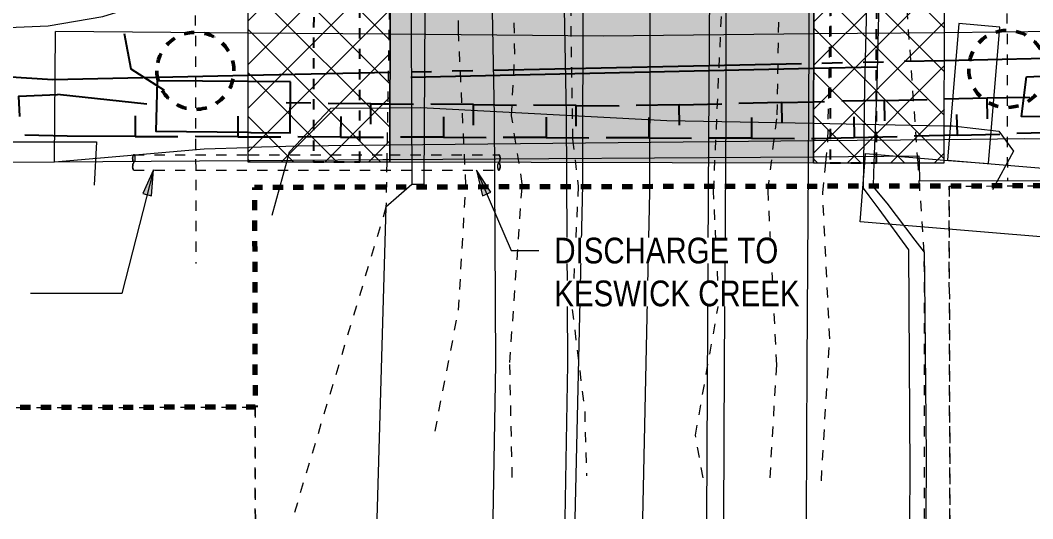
# Model space of a CAD drawing. Header units: metres. Extents: x 562 to 635, y 3 to 1699.
# Drawn here: x 575.13 to 584.98, y 1651.7 to 1656.55 of the extents above; entities that cross this region are included whole.
import ezdxf

# ---------------------------------------------------------------- set-up
doc = ezdxf.new("R2010")
doc.units = ezdxf.units.M
for name, pattern in [('IMPORT-BDYS-Boundary _3_', [0.01, 0.009, -0.001]), ('IMPORT-BDYS-ProjBoundary', [0.008, 0.006, -0.002]), ('JacobsDash', [0.0045, 0.003, -0.0015]), ('JacobsGridLine', [0.0145, 0.01, -0.001, 0.0025, -0.001])]:
    doc.linetypes.add(name, pattern=pattern)
for name, color, linetype, lineweight in [('D-BDGE', 7, 'Continuous', 13), ('D-BDGE-FNDN', 7, 'Continuous', 50), ('D-BDGE-FNDN-PILE-CONC', 7, 'Continuous', 50), ('D-BDGE-LINE', 7, 'Continuous', 9), ('D-ENHA-GEN-LINE-GRIDS', 7, 'Continuous', 9), ('D-ENHA-TEXT', 7, 'Continuous', 9)]:
    doc.layers.add(name, color=color, linetype=linetype, lineweight=lineweight)
doc.styles.add('Arial Narrow_1', font='ARIALN.TTF', dxfattribs={"height": 0.25})

# ---------------------------------------------------------------- blocks, each defined once
blk = doc.blocks.new('T2DPAA-T2D-PWA-SU-M2D-000003_250_dwg-40806560-DRG-2871023 - GENERAL ARRANGEMENT PLAN Copy 1')
at = {"color": 9, "lineweight": 25, "true_color": 0xd0d0a3}
for p, q in [((30.8046, 1564.621), (31.0035, 1564.6417)), ((31.2024, 1564.6624), (31.5925, 1564.703)), ((27.2239, 1564.2483), (30.2078, 1564.5589)), ((30.4067, 1564.5796), (30.6057, 1564.6003)), ((26.8261, 1564.2069), (27.025, 1564.2276)), ((24.8473, 1564.0009), (26.2253, 1564.1444)), ((26.2253, 1564.1444), (26.2293, 1564.1448)), ((26.4282, 1564.1655), (26.6271, 1564.1862))]:
    blk.add_line(p, q, dxfattribs=at)
at = {"color": 254, "lineweight": 25, "true_color": 0xffdbd0}
for p, q in [((30.3301, 1564.5195), (26.4304, 1564.1098)), ((30.9445, 1564.584), (30.3301, 1564.5195))]:
    blk.add_line(p, q, dxfattribs=at)
at = {"color": 41, "lineweight": 25, "true_color": 0xffd0a3}
for p, q in [((31.043, 1564.2673), (30.6286, 1564.2243)), ((30.0484, 1564.1641), (29.634, 1564.1211)), ((30.3563, 1564.196), (30.4628, 1564.2071)), ((29.0538, 1564.0608), (28.6394, 1564.0178)), ((31.7742, 1563.9894), (32.1885, 1564.0335)), ((25.2668, 1563.9718), (24.8522, 1563.9408)), ((28.058, 1563.9707), (27.6425, 1563.9401)), ((31.6512, 1563.9763), (31.3598, 1563.9453)), ((26.0635, 1563.8241), (25.648, 1563.7935)), ((26.2501, 1563.8378), (26.479, 1563.8546)), ((27.0608, 1563.8974), (26.6452, 1563.8668)), ((29.7839, 1563.7943), (30.1993, 1563.8273)), ((30.3654, 1563.8406), (30.3849, 1563.8421)), ((25.4818, 1563.7813), (25.2404, 1563.7636)), ((28.7871, 1563.715), (29.2025, 1563.7481)), ((23.8904, 1563.6416), (23.0175, 1563.6639)), ((27.7903, 1563.6357), (28.2057, 1563.6688)), ((26.7935, 1563.5564), (27.2089, 1563.5895)), ((24.8919, 1563.4485), (24.9237, 1563.4507)), ((24.9233, 1563.4077), (25.2153, 1563.4309)), ((25.7967, 1563.4771), (26.2121, 1563.5102)), ((23.8031, 1563.3186), (24.2185, 1563.3516)), ((24.7999, 1563.3979), (24.8954, 1563.4055)), ((24.8954, 1563.4055), (24.9224, 1563.4076))]:
    blk.add_line(p, q, dxfattribs=at)
at = {"color": 9, "lineweight": 25, "true_color": 0xd0d0a3, "flags": 128}
for points in [[(31.5925, 1564.703), (32.9914, 1564.8486), (34.1889, 1564.9446)], [(18.9693, 1563.6352), (21.6752, 1563.779), (22.9579, 1563.8043), (24.8473, 1564.0009)]]:
    blk.add_lwpolyline(points, dxfattribs=at)
at = {"color": 41, "lineweight": 25, "true_color": 0xffd0a3, "flags": 128}
blk.add_lwpolyline([(32.4029, 1564.6089), (33.0393, 1564.6913), (33.0646, 1564.2678), (32.3862, 1564.2204)], close=True, dxfattribs=at)
for points in [[(32.4523, 1564.407), (32.4044, 1564.4086), (32.0376, 1564.3705), (31.6232, 1564.3275)], [(31.0636, 1564.0684), (31.0432, 1564.2657), (31.043, 1564.2673), (31.4574, 1564.3103)], [(32.0582, 1564.1716), (32.0378, 1564.369), (32.0376, 1564.3705)], [(23.6156, 1564.3089), (23.7084, 1563.9716), (23.7084, 1563.9716), (24.0464, 1563.7896)], [(32.7473, 1564.2941), (32.7683, 1564.0967), (32.7685, 1564.0952), (32.3542, 1564.0511)], [(30.069, 1563.9651), (30.0485, 1564.1625), (30.0484, 1564.1641), (30.3563, 1564.196)], [(31.753, 1564.1883), (31.774, 1563.991), (31.7742, 1563.9894), (31.6512, 1563.9763)], [(29.0744, 1563.8619), (29.0539, 1564.0593), (29.0538, 1564.0608), (29.4682, 1564.1039)], [(30.7587, 1564.0825), (30.7796, 1563.8852), (30.7798, 1563.8836)], [(24.8522, 1563.9408), (23.9714, 1563.875), (23.9988, 1563.3866), (24.8919, 1563.4485)], [(24.9248, 1563.4508), (25.3054, 1563.4772), (25.2668, 1563.9718)], [(27.0754, 1563.6979), (27.0609, 1563.8958), (27.0608, 1563.8974), (27.4763, 1563.9279)], [(28.0727, 1563.7712), (28.0581, 1563.9691), (28.058, 1563.9707), (28.4735, 1564.0012)], [(29.7681, 1563.9937), (29.7838, 1563.7959), (29.7839, 1563.7943), (29.3686, 1563.7613)], [(30.3849, 1563.8421), (30.4034, 1563.8436), (30.7798, 1563.8836), (31.1941, 1563.9277)], [(26.0782, 1563.6246), (26.0636, 1563.8225), (26.0635, 1563.8241), (26.2501, 1563.8378)], [(27.7745, 1563.8351), (27.7902, 1563.6373), (27.7903, 1563.6357), (27.375, 1563.6027)], [(28.7713, 1563.9144), (28.787, 1563.7166), (28.7871, 1563.715), (28.3718, 1563.682)], [(26.7777, 1563.7558), (26.7934, 1563.558), (26.7935, 1563.5564), (26.3782, 1563.5234)], [(22.6677, 1563.419), (22.6432, 1563.6159), (22.6431, 1563.6174), (23.0175, 1563.6639)], [(25.7809, 1563.6765), (25.7966, 1563.4787), (25.7967, 1563.4771), (25.3814, 1563.4441)], [(24.7841, 1563.5972), (24.7998, 1563.3994), (24.7999, 1563.3979), (24.3846, 1563.3648)], [(23.7873, 1563.5179), (23.803, 1563.3201), (23.8031, 1563.3186), (23.1443, 1563.2662), (22.7328, 1563.2434)]]:
    blk.add_lwpolyline(points, dxfattribs=at)
blk = doc.blocks.new('T2DPAA-T2D-PWA-SU-M2D-000001_ExistingUtilities_rvt-1-DRG-2871023 - GENERAL ARRANGEMENT PLAN Copy 1')
at = {"color": 254, "lineweight": 25, "true_color": 0xd0d0d0, "rotation": 355.285451560958}
blk.add_blockref('T2DPAA-T2D-PWA-SU-M2D-000003_250_dwg-40806560-DRG-2871023 - GENERAL ARRANGEMENT PLAN Copy 1', (424.0329, 99.3486), dxfattribs=at)
blk = doc.blocks.new('T2DPAA-T2D-PWA-SU-M2D-000002_dwg-40815123-DRG-2871023 - GENERAL ARRANGEMENT PLAN Copy 1')
at = {"color": 254, "lineweight": 18, "true_color": 0xe1e1e1}
for p, q in [((44.7572, 1544.4317), (42.7028, 1544.2418)), ((42.7028, 1544.2418), (41.4351, 1544.1246)), ((37.3275, 1543.7835), (35.9462, 1543.6815)), ((35.9462, 1543.6815), (34.0797, 1543.5437)), ((41.5051, 1543.2584), (42.7757, 1543.3396)), ((41.5186, 1543.0907), (42.7863, 1543.2078)), ((37.4141, 1542.7116), (41.5186, 1543.0907)), ((37.4256, 1542.5685), (41.5312, 1542.935)), ((42.5601, 1542.961), (42.5798, 1542.7842)), ((42.0347, 1542.3408), (42.0347, 1542.9177)), ((36.0357, 1542.573), (36.0513, 1542.5748)), ((36.0479, 1542.4453), (37.3573, 1542.5624)), ((37.3573, 1542.5624), (37.4256, 1542.5685)), ((34.1719, 1542.2775), (36.0461, 1542.4451)), ((36.0461, 1542.4451), (36.0474, 1542.4452)), ((36.3259, 1541.9363), (36.4263, 1542.4644))]:
    blk.add_line(p, q, dxfattribs=at)
at = {"color": 254, "lineweight": 18, "true_color": 0xe1e1e1, "flags": 128}
for points in [[(37.1975, 1583.9525), (37.2702, 1582.893), (37.7233, 1577.0445), (38.3781, 1570.1838), (38.6227, 1566.5444), (38.8705, 1562.9865), (39.2892, 1559.5633), (39.4807, 1555.8881), (39.6943, 1552.6736), (40.0138, 1549.1157), (40.2399, 1546.4374), (40.5393, 1542.509), (40.7841, 1539.3398)], [(40.9524, 1539.3537), (40.8351, 1540.8556), (40.6505, 1543.2698), (40.4494, 1545.6826), (40.2477, 1548.0954), (40.0369, 1550.5074), (39.8456, 1552.921), (39.6348, 1555.333), (39.4308, 1557.7456), (39.273, 1560.162), (39.0583, 1562.5737), (38.8429, 1564.9853), (38.6956, 1567.4026), (38.4953, 1569.8155), (38.2928, 1572.2282), (38.1297, 1574.6442), (37.9257, 1577.0568), (37.6856, 1579.4663), (37.4602, 1581.8771), (37.2958, 1583.9606)], [(39.4113, 1539.2266), (39.3148, 1540.7271), (39.1025, 1543.139), (38.8581, 1545.5481), (38.6707, 1547.9621), (38.5068, 1550.378), (38.288, 1552.7893), (38.1167, 1555.2047), (37.9761, 1557.6226), (37.7154, 1560.0304), (37.5406, 1562.4454), (37.3655, 1564.8604), (37.1219, 1567.2696), (36.9122, 1569.6817), (36.7148, 1572.0948), (36.529, 1574.5089), (36.325, 1576.9215), (36.1229, 1579.3342), (35.9318, 1581.7479), (35.7555, 1583.8336)], [(35.9477, 1583.8494), (36.0393, 1582.4809), (36.4729, 1576.8238), (37.0001, 1570.0401), (37.2524, 1566.3591), (37.5524, 1562.7822), (37.9693, 1559.4925), (38.2734, 1555.7694), (38.5232, 1552.4946), (38.8373, 1548.9963), (38.9988, 1546.3641), (39.3145, 1542.4769), (39.5044, 1539.2343)], [(36.5445, 1583.8986), (36.6291, 1582.6128), (37.0334, 1576.9252), (37.6169, 1570.1294), (37.8408, 1566.4814), (38.1363, 1562.9027), (38.6404, 1559.5166), (38.8624, 1555.7392), (39.1369, 1552.7469), (39.4701, 1549.0416), (39.6506, 1546.4483), (39.9687, 1542.4631), (40.1631, 1539.2886)], [(38.7121, 1539.1689), (38.6154, 1540.6738), (38.4042, 1543.0728), (38.1612, 1545.4572), (38.1369, 1546.0425), (37.9711, 1547.9112), (37.8075, 1550.3226), (37.5888, 1552.7328), (37.4167, 1555.1595), (37.2769, 1557.5644), (37.0168, 1559.9673), (36.8411, 1562.3947), (36.6666, 1564.7997), (36.4236, 1567.2039), (36.2132, 1569.6227), (36.0156, 1572.0393), (35.8298, 1574.4524), (35.626, 1576.8626), (35.4238, 1579.2772), (35.2327, 1581.6906), (35.0564, 1583.7759)], [(42.024, 1542.9168), (41.9715, 1543.6642), (41.8608, 1545.597), (41.7317, 1547.5286), (41.6229, 1549.2575), (41.458, 1550.9822), (41.3138, 1552.7557), (41.1854, 1554.5306), (41.0678, 1556.3173), (40.9134, 1558.1007), (40.7644, 1559.6507), (40.7037, 1560.3282), (40.5657, 1562.1437), (40.4819, 1563.021), (40.4947, 1563.083), (40.5275, 1563.1511), (40.8459, 1563.4921), (40.7464, 1564.7529), (40.723, 1565.1534), (40.713, 1565.3266)], [(41.4166, 1565.229), (41.0582, 1565.2034), (40.989, 1565.1984), (41.023, 1564.7748), (41.125, 1563.519), (40.9455, 1563.5043), (40.8897, 1563.4345), (40.8535, 1563.3891), (40.6283, 1563.107), (40.583, 1563.055), (40.5459, 1563.0123), (40.6556, 1562.1515), (40.8202, 1560.3383), (40.8674, 1559.6597), (41.0093, 1558.108), (41.1498, 1556.3236), (41.2783, 1554.5384), (41.4383, 1552.7662), (41.5836, 1550.9928), (41.7143, 1549.2643), (41.8454, 1547.5358), (41.9753, 1545.6043), (42.0879, 1543.6716), (42.1222, 1542.9249)], [(41.7533, 1539.4197), (41.6362, 1540.9175), (41.4515, 1543.3338), (41.2654, 1545.7387), (41.195, 1546.2306), (41.1788, 1546.4442)], [(37.3295, 1546.1267), (37.4622, 1544.6008), (37.6591, 1542.343), (37.425, 1542.1026)], [(37.4731, 1546.1386), (37.6001, 1544.6125), (37.773, 1542.3534), (37.6591, 1542.343), (37.425, 1542.1026), (37.5867, 1539.0761)], [(24.7234, 1542.8071), (26.6797, 1542.9759), (33.3033, 1543.5045), (34.0022, 1543.5898), (34.5269, 1543.725), (35.1474, 1543.9773), (35.697, 1544.3179), (35.8855, 1544.432)], [(42.8025, 1543.0074), (43.2347, 1543.0074), (43.2347, 1544.3408), (42.8347, 1544.3408), (42.8347, 1543.0074), (44.0347, 1543.0074), (44.0347, 1542.3408), (42.0347, 1542.3408)], [(41.4351, 1544.1246), (39.3966, 1543.9362), (37.3275, 1543.7835)], [(42.5798, 1542.7842), (47.6569, 1543.2178), (52.339, 1543.6273), (52.4468, 1543.5814)], [(42.7863, 1543.2078), (43.5619, 1543.2794), (44.3088, 1543.3341), (44.8703, 1543.629)], [(24.8328, 1541.48), (25.087, 1541.5024), (30.1125, 1541.9371), (34.1719, 1542.2775), (34.0797, 1543.5437)], [(42.7757, 1543.3396), (42.8586, 1543.3449), (43.3081, 1543.3309), (43.4683, 1543.149), (43.2954, 1542.7576)], [(37.3851, 1543.0703), (37.6824, 1543.0969), (40.0788, 1543.1672), (41.5051, 1543.2584)], [(36.4263, 1542.4644), (36.445, 1542.5625), (36.812, 1543.0191), (37.3851, 1543.0703)], [(41.5312, 1542.935), (42.5528, 1543.0262), (42.5601, 1542.961)], [(42.0347, 1542.9177), (42.0347, 1543.0074), (42.8025, 1543.0074)], [(42.1222, 1542.9249), (42.1324, 1542.7037), (42.1351, 1542.6916), (42.2807, 1542.5436), (42.581, 1542.2084), (42.6828, 1542.0971), (42.7066, 1541.839), (42.8657, 1540.1113), (42.9105, 1539.5152)], [(42.7567, 1539.5025), (42.7213, 1539.9608), (42.5302, 1542.1084), (42.2091, 1542.478), (42.1019, 1542.5998), (42.0414, 1542.6685), (42.024, 1542.9168)], [(36.0527, 1542.5749), (36.5223, 1542.6293), (37.4141, 1542.7116)], [(34.1719, 1542.2775), (35.6155, 1542.5243), (36.0357, 1542.573)], [(24.8087, 1541.7726), (30.7046, 1542.1874), (34.5658, 1542.5067), (34.5756, 1542.0823)]]:
    blk.add_lwpolyline(points, dxfattribs=at)
blk = doc.blocks.new('T2DPAA-T2D-PWA-SU-M2D-000001_dwg-40815111-DRG-2871023 - GENERAL ARRANGEMENT PLAN Copy 1')
at = {"color": 254, "linetype": 'IMPORT-BDYS-Boundary _3_', "lineweight": 18, "true_color": 0xe1e1e1}
for p, q in [((121.069, 1639.3374), (121.343, 1636.1134)), ((103.2275, 1635.6866), (114.514, 1636.6393)), ((114.514, 1636.6393), (114.6059, 1635.5578))]:
    blk.add_line(p, q, dxfattribs=at)
at = {"color": 254, "linetype": 'IMPORT-BDYS-Boundary _3_', "lineweight": 18, "true_color": 0xe1e1e1, "flags": 128}
for points in [[(121.343, 1636.1134), (121.069, 1639.3374), (137.3288, 1640.7098)], [(114.6059, 1635.5578), (114.514, 1636.6393), (114.333, 1638.7688), (121.069, 1639.3374)]]:
    blk.add_lwpolyline(points, dxfattribs=at)
blk = doc.blocks.new('T2DPAA-T2D-PWA-GN-XRF-000103_dwg-40807629-DRG-2871023 - GENERAL ARRANGEMENT PLAN Copy 1')
at = {"color": 201, "linetype": 'IMPORT-BDYS-ProjBoundary', "lineweight": 70, "true_color": 0xe088ff, "flags": 128}
blk.add_lwpolyline([(345.0375, 1489.7725), (328.7784, 1488.393), (322.0423, 1487.8244), (322.2233, 1485.6949), (310.9369, 1484.7422)], dxfattribs=at)
blk = doc.blocks.new('T2DPAA-T2D-PWA-SU-M2D-000100_Survey_rvt-1-DRG-2871023 - GENERAL ARRANGEMENT PLAN Copy 1')
at = {"color": 254, "lineweight": 18, "true_color": 0xe1e1e1, "rotation": 355.285451560958}
for name, p in [('T2DPAA-T2D-PWA-SU-M2D-000002_dwg-40815123-DRG-2871023 - GENERAL ARRANGEMENT PLAN Copy 1', (414.6424, 120.9232)), ('T2DPAA-T2D-PWA-GN-XRF-000103_dwg-40807629-DRG-2871023 - GENERAL ARRANGEMENT PLAN Copy 1', (134.1697, 198.6039)), ('T2DPAA-T2D-PWA-SU-M2D-000001_dwg-40815111-DRG-2871023 - GENERAL ARRANGEMENT PLAN Copy 1', (328.77, 31.0983))]:
    blk.add_blockref(name, p, dxfattribs=at)
blk = doc.blocks.new('01_SFO_FRP_Pile_CastInPlace_CS - CAST-IN-PLACE PILE - 0750-7668704-DRG-2871023 - GENERAL ARRANGEMENT PLAN Copy 1')
at = {"layer": 'D-BDGE-FNDN-PILE-CONC', "linetype": 'JacobsDash'}
for start, end in [(90, 270), (90, 270), (270, 90), (270, 90)]:
    blk.add_arc((0, 0), 0.375, start, end, dxfattribs=at)
blk = doc.blocks.new('SC_DET_BREAK LINE - Pipe Break-7478298-DRG-2871023 - GENERAL ARRANGEMENT PLAN Copy 1')
at = {"layer": 'D-BDGE-LINE', "color": 143, "lineweight": 13, "true_color": 0x78aac8}
for p, q in [((0.0696, 0.0039), (0.075, 0)), ((0.075, 0), (0.0696, 0.0039)), ((0.0804, 0.0039), (0.075, 0)), ((0.075, 0), (0.0804, 0.0039)), ((0.075, 0), (0.0804, 0.0039)), ((0.075, 0), (0.0804, -0.0039)), ((0.075, 0), (0.0804, -0.0039))]:
    blk.add_line(p, q, dxfattribs=at)
for centre, major_axis, end_param in [((0.0357, 0), (-0.0357, 0), 6.283185), ((0.1143, 0), (0.0357, 0), 9.103397)]:
    blk.add_ellipse(centre, major_axis=major_axis, ratio=0.349427, start_param=3.462974, end_param=end_param, dxfattribs=at)
for points, knots in [([(0, 0), (0, 0.0007), (0.0004, 0.0022), (0.002, 0.0043), (0.0047, 0.0063), (0.0084, 0.0081), (0.0129, 0.0097), (0.0198, 0.0114), (0.0339, 0.0131), (0.0514, 0.0119), (0.0642, 0.0079), (0.0683, 0.0053), (0.0696, 0.0039)], [0, 0, 0, 0, 0.0625, 0.125, 0.1875, 0.25, 0.3125, 0.375, 0.5, 0.75, 0.875, 1, 1, 1, 1]), ([(0.0804, 0.0039), (0.0811, 0.0046), (0.0827, 0.006), (0.0862, 0.0078), (0.0906, 0.0094), (0.0974, 0.0112), (0.1073, 0.0125), (0.1201, 0.0126), (0.1342, 0.0109), (0.1443, 0.0074), (0.1492, 0.0033), (0.15, 0.0011), (0.15, 0)], [0, 0, 0, 0, 0.0625, 0.125, 0.1875, 0.25, 0.375, 0.5, 0.625, 0.8125, 0.90625, 1, 1, 1, 1]), ([(0.0804, -0.0039), (0.0813, -0.0049), (0.0837, -0.0067), (0.0889, -0.009), (0.0956, -0.0108), (0.1059, -0.0124), (0.1202, -0.0128), (0.1361, -0.0105), (0.1455, -0.0066), (0.1493, -0.0029), (0.1503, 0), (0.1493, 0.0029), (0.1464, 0.0057), (0.1417, 0.0082), (0.1355, 0.0102), (0.1282, 0.0116), (0.12, 0.0125), (0.1116, 0.0126), (0.1005, 0.0118), (0.0907, 0.0097), (0.0837, 0.0066), (0.0813, 0.0049), (0.0804, 0.0039)], [0, 0, 0, 0, 0.041667, 0.083333, 0.125, 0.166667, 0.25, 0.333333, 0.416667, 0.458333, 0.5, 0.541667, 0.583333, 0.625, 0.666667, 0.708333, 0.75, 0.791667, 0.833333, 0.916667, 0.958333, 1, 1, 1, 1])]:
    blk.add_open_spline(points, degree=3, knots=knots, dxfattribs=at)

msp = doc.modelspace()

# ---------------------------------------------------------------- hatches: boundary and pattern name
at = {"layer": 'D-BDGE-LINE', "true_color": 0x888888}
h = msp.add_hatch(dxfattribs=at)
h.set_pattern_fill('FP_1', color=252, style=0, pattern_type=2)
h.set_pattern_definition([(45, (-669.182, -1313.344), (-0.212132034, 0.212132034), []), (135, (-669.182, -1313.344), (-0.212132034, -0.212132034), [])])
h.paths.add_polyline_path([(583.4622, 1655.1657), (584.1222, 1655.1657), (584.1559, 1675.296), (584.9232, 1675.296), (584.9232, 1677.6074), (582.8868, 1677.6074), (582.882, 1674.7505), (582.0819, 1674.7505), (582.0805, 1673.9505), (582.8807, 1673.9505), (582.8566, 1659.5505), (582.0566, 1659.5505), (582.0552, 1658.7505), (582.8552, 1658.7505), (582.8492, 1655.1657), (583.2872, 1655.1657)])
h.paths.add_polyline_path([(577.9825, 1655.1748), (578.7275, 1655.1748), (578.7337, 1658.7505), (579.5103, 1658.7505), (579.5103, 1659.5505), (578.735, 1659.5505), (578.735, 1659.8261), (578.6493, 1659.8097), (578.5616, 1659.8053), (578.4659, 1659.8148), (578.3885, 1659.8324), (578.3063, 1659.8635), (578.2292, 1659.9055), (578.1586, 1659.9576), (578.0958, 1660.019), (578.0419, 1660.0883), (577.9981, 1660.1644), (577.9651, 1660.2458), (577.9435, 1660.3309), (577.9339, 1660.4182), (577.9465, 1660.5054), (577.9701, 1660.5903), (578.0043, 1660.6715), (578.0485, 1660.7478), (578.102, 1660.8178), (578.164, 1660.8804), (578.2335, 1660.9346), (578.3092, 1660.9796), (578.3901, 1661.0147), (578.4748, 1661.0391), (578.5618, 1661.0526), (578.6499, 1661.055), (578.7376, 1661.0462), (578.7661, 1677.6204), (578.1432, 1677.6204), (578.1432, 1675.3191), (577.3471, 1675.3191), (577.3471, 1675.1602), (577.3759, 1675.1602), (577.3425, 1655.1748), (577.9651, 1655.1748)])
at = {"layer": 'D-BDGE-LINE', "true_color": 0xc0c0c0}
msp.add_hatch(color=9, dxfattribs=at).paths.add_polyline_path([(582.8492, 1655.1657), (582.8552, 1658.7505), (582.0552, 1658.7505), (582.0566, 1659.5505), (582.8566, 1659.5505), (582.8807, 1673.9505), (582.0805, 1673.9505), (582.0819, 1674.7505), (582.882, 1674.7505), (582.8868, 1677.6074), (578.7661, 1677.6204), (578.7355, 1659.5505), (579.5103, 1659.5505), (579.5103, 1658.7505), (578.7337, 1658.7505), (578.7275, 1655.1748), (582.0552, 1655.1674)])
at = {"layer": 'D-BDGE-LINE', "true_color": 0xf1f1f1}
h = msp.add_hatch(color=7, dxfattribs=at)
h.paths.add_polyline_path([(583.4622, 1655.1646), (583.4622, 1655.1657), (583.2872, 1655.1649)])
h.paths.add_polyline_path([(578.4325, 1655.173), (578.4325, 1655.1748), (577.9825, 1655.1737)])
h.paths.add_polyline_path([(578.4402, 1659.8206), (578.4423, 1661.0297), (578.3901, 1661.0147), (578.3092, 1660.9796), (578.2335, 1660.9346), (578.164, 1660.8804), (578.102, 1660.8178), (578.0485, 1660.7478), (578.0043, 1660.6715), (577.9916, 1660.6415), (577.9909, 1660.1823), (577.9981, 1660.1644), (578.0419, 1660.0883), (578.0996, 1660.0152), (578.1586, 1659.9576), (578.2292, 1659.9055), (578.3063, 1659.8635), (578.3885, 1659.8324)])
at = {"layer": 'D-ENHA-TEXT'}
for points in [[(576.427, 1655.0964), (576.3218, 1654.8654), (576.4071, 1654.8433)], [(579.5685, 1655.0915), (579.6273, 1654.8445), (579.7082, 1654.8795)]]:
    msp.add_hatch(color=256, dxfattribs=at).paths.add_polyline_path(points)

# ---------------------------------------------------------------- linework, layer by layer
at = {"layer": 'D-BDGE', "color": 252, "linetype": 'JacobsDash', "lineweight": 25, "true_color": 0x888888}
for p, q in [((583.0459, 1675.2957), (583.0122, 1655.1657)), ((583.4622, 1655.1657), (583.4959, 1675.2949)), ((577.9909, 1660.1823), (577.9825, 1655.1748)), ((578.4325, 1655.1748), (578.4402, 1659.8206)), ((577.9825, 1655.1737), (578.4325, 1655.173)), ((578.4325, 1655.173), (578.4325, 1655.1748)), ((583.0122, 1655.1653), (583.4622, 1655.1646))]:
    msp.add_line(p, q, dxfattribs=at)
at = {"layer": 'D-BDGE', "color": 252, "lineweight": 18, "true_color": 0x888888}
for p, q in [((584.1222, 1655.1657), (584.1559, 1675.296)), ((577.3759, 1675.1602), (577.3425, 1655.1748)), ((578.7275, 1655.1748), (578.7337, 1658.7505)), ((582.8552, 1658.7505), (582.8492, 1655.1657)), ((577.3425, 1655.1748), (578.7275, 1655.1748)), ((582.8492, 1655.1657), (584.1222, 1655.1657))]:
    msp.add_line(p, q, dxfattribs=at)
at = {"layer": 'D-BDGE', "color": 8, "linetype": 'JacobsDash', "lineweight": 18, "true_color": 0x808080}
for p, q in [((583.8667, 1655.1657), (583.5406, 1659.7837)), ((582.4962, 1655.6315), (582.5403, 1658.3911)), ((580.4612, 1658.2934), (580.5039, 1655.3937)), ((582.9904, 1655.3896), (583.0403, 1658.2491)), ((579.9424, 1656.2256), (579.912, 1657.7453)), ((579.3941, 1656.448), (579.3864, 1657.623)), ((581.877, 1654.8894), (581.9969, 1657.5567)), ((578.7311, 1657.2581), (578.696, 1655.1748)), ((579.4666, 1654.9498), (579.3941, 1656.448)), ((579.9107, 1655.6214), (579.9424, 1656.2256)), ((580.0155, 1654.9597), (579.9107, 1655.6214)), ((582.4074, 1654.8968), (582.4962, 1655.6315)), ((580.5039, 1655.3937), (580.5605, 1654.9372)), ((582.9682, 1655.1657), (582.9904, 1655.3896)), ((578.696, 1655.1748), (578.6886, 1654.7322)), ((582.9392, 1654.8721), (582.9682, 1655.1657)), ((583.9282, 1654.2945), (583.8667, 1655.1657)), ((579.3952, 1653.7318), (579.4666, 1654.9498)), ((579.8942, 1653.2239), (580.0155, 1654.9597)), ((580.5605, 1654.9372), (580.5009, 1653.7387)), ((581.9294, 1653.8106), (581.877, 1654.8894)), ((582.492, 1653.1989), (582.4074, 1654.8968)), ((583.008, 1653.4538), (582.9392, 1654.8721)), ((578.6886, 1654.7322), (577.7794, 1651.7034)), ((583.9304, 1651.7034), (583.9282, 1654.2945)), ((581.701, 1652.5156), (581.9294, 1653.8106)), ((579.1663, 1652.5539), (579.3952, 1653.7318)), ((580.5009, 1653.7387), (580.6228, 1652.7461)), ((582.9259, 1652.0712), (583.008, 1653.4538)), ((579.9182, 1652.1042), (579.8942, 1653.2239)), ((582.4268, 1652.1009), (582.492, 1653.1989)), ((580.6228, 1652.7461), (580.6394, 1652.1197)), ((581.7748, 1652.1021), (581.701, 1652.5156))]:
    msp.add_line(p, q, dxfattribs=at)
at = {"layer": 'D-BDGE', "color": 8, "lineweight": 18, "true_color": 0x808080}
for p, q in [((578.7337, 1658.7505), (578.7275, 1655.1748)), ((582.8492, 1655.1657), (582.8552, 1658.7505)), ((578.7275, 1655.1748), (582.8492, 1655.1657))]:
    msp.add_line(p, q, dxfattribs=at)
at = {"layer": 'D-BDGE', "color": 143, "linetype": 'JacobsDash', "lineweight": 18, "true_color": 0x78aac8}
for p, q in [((576.2354, 1655.2432), (577.3426, 1655.2432)), ((577.3426, 1655.2432), (577.3502, 1655.2432)), ((577.3531, 1655.2432), (578.7276, 1655.2432)), ((578.7276, 1655.2432), (579.7868, 1655.2432)), ((576.2354, 1655.0932), (579.7868, 1655.0932))]:
    msp.add_line(p, q, dxfattribs=at)
at = {"layer": 'D-ENHA-GEN-LINE-GRIDS', "linetype": 'JacobsGridLine', "lineweight": 18}
for p, q in [((576.739, 1694.5988), (576.8386, 1654.1859)), ((584.639, 1694.6182), (584.7366, 1654.9899))]:
    msp.add_line(p, q, dxfattribs=at)
at = {"layer": 'D-ENHA-TEXT'}
for p, q in [((576.427, 1655.0964), (576.1164, 1653.8945)), ((576.427, 1655.0964), (576.3218, 1654.8654)), ((576.4071, 1654.8433), (576.427, 1655.0964)), ((579.5685, 1655.0915), (579.6273, 1654.8445)), ((579.7082, 1654.8795), (579.5685, 1655.0915)), ((579.5685, 1655.0915), (579.9058, 1654.3113)), ((579.6273, 1654.8445), (579.7082, 1654.8795)), ((576.3218, 1654.8654), (576.4071, 1654.8433)), ((579.9058, 1654.3113), (580.1773, 1654.3113)), ((575.8449, 1653.8945), (575.2289, 1653.8945)), ((576.1164, 1653.8945), (575.8449, 1653.8945))]:
    msp.add_line(p, q, dxfattribs=at)

# ---------------------------------------------------------------- block references
at = {"color": 254, "lineweight": 5, "true_color": 0xe1e1e1}
msp.add_blockref('T2DPAA-T2D-PWA-SU-M2D-000100_Survey_rvt-1-DRG-2871023 - GENERAL ARRANGEMENT PLAN Copy 1', (0, 0), dxfattribs=at)
at = {"lineweight": 5}
msp.add_blockref('T2DPAA-T2D-PWA-SU-M2D-000001_ExistingUtilities_rvt-1-DRG-2871023 - GENERAL ARRANGEMENT PLAN Copy 1', (0, 0), dxfattribs=at)
at = {"layer": 'D-BDGE-FNDN', "linetype": 'JacobsDash'}
for p, rotation in [((584.7353, 1656.0782), 90.14113475357432), ((576.834, 1656.0592), 270.1411347535746)]:
    msp.add_blockref('01_SFO_FRP_Pile_CastInPlace_CS - CAST-IN-PLACE PILE - 0750-7668704-DRG-2871023 - GENERAL ARRANGEMENT PLAN Copy 1', p, dxfattribs=dict(at, rotation=rotation))
at = {"layer": 'D-BDGE-LINE', "color": 143, "true_color": 0x78aac8}
for p, rotation in [((576.2354, 1655.0932), 90.00000000002527), ((579.7868, 1655.2432), 270.0000000000084)]:
    msp.add_blockref('SC_DET_BREAK LINE - Pipe Break-7478298-DRG-2871023 - GENERAL ARRANGEMENT PLAN Copy 1', p, dxfattribs=dict(at, rotation=rotation))

# ---------------------------------------------------------------- next in the draw order: texts
at = {"layer": 'D-ENHA-TEXT', "char_height": 0.25, "attachment_point": 1, "style": 'Arial Narrow_1', "bg_fill": 3, "box_fill_scale": 1, "bg_fill_color": 256, "bg_fill_true_color": 13158600, "bg_fill_transparency": 0}
for s, insert in [('DISCHARGE TO ', (580.3273, 1654.4363)), ('KESWICK CREEK', (580.3273, 1654.0195))]:
    msp.add_mtext(s, dxfattribs=dict(at, insert=insert))

doc.saveas('drawing.dxf')
